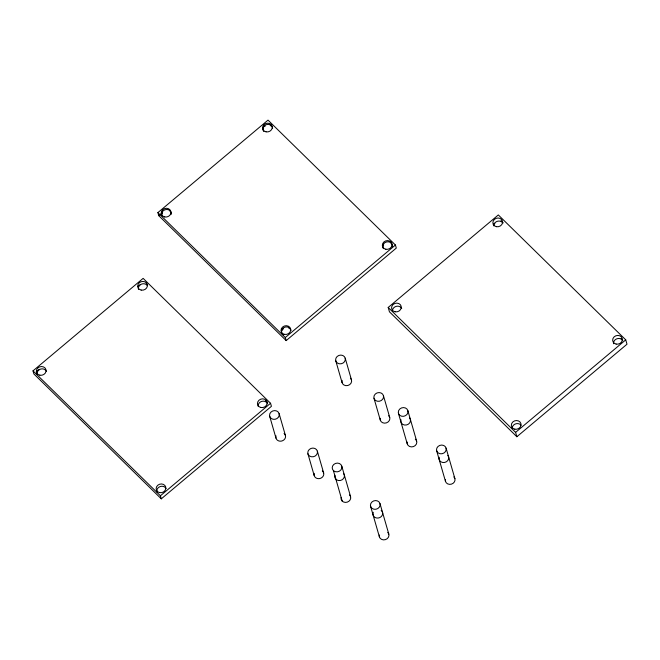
<?xml version="1.0" encoding="UTF-8"?>
<svg xmlns="http://www.w3.org/2000/svg" width="660" height="660" viewBox="0 0 660 660"><rect width="100%" height="100%" fill="white"/><g stroke="black" fill="none" stroke-linecap="round" stroke-linejoin="round"><path stroke-width="0.99" d="M157.88 212.627L268.01 120.12L395.431 245.025L396.305 248.077L286.176 340.593L158.763 215.68L157.88 212.627L285.293 337.54L286.176 340.593M158.763 215.68L161.906 213.04M33 370.87L143.129 278.363L270.55 403.268L271.425 406.321L161.296 498.836L33.883 373.931L33 370.87L160.413 495.784L161.296 498.836M36.242 371.943L39.386 369.303M137.717 286.704L140.077 284.724M285.293 337.54L395.431 245.025M160.413 495.784L270.55 403.268M388.195 307.461L498.325 214.946L625.738 339.85L627 344.215L516.871 436.73L389.45 311.825L388.195 307.461L515.608 432.366L516.871 436.73M493.292 224.598L494.868 223.278M515.608 432.366L625.738 339.85M501.047 220.745L503.25 222.898M621.142 338.473L622.603 339.908M146.215 283.569L147.675 285.004M265.567 400.579L267.77 402.732M446.094 448.14A4.901 4.339 -16.1 0 1 439.997 453.725A4.901 4.339 -16.1 0 1 438.017 446.473A4.901 4.339 -16.1 0 1 446.094 448.14L454.905 478.681M436.648 450.747L445.459 481.297M407.872 410.668A4.901 4.339 -16.1 0 1 401.775 416.254A4.901 4.339 -16.1 0 1 399.795 408.994A4.901 4.339 -16.1 0 1 407.872 410.668L416.683 441.21M398.417 413.275L407.236 443.817M383.435 395.645A4.901 4.339 -16.1 0 1 377.338 401.23A4.901 4.339 -16.1 0 1 375.358 393.979A4.901 4.339 -16.1 0 1 383.435 395.645L389.73 417.458M373.989 398.26L380.284 420.073M345.213 358.174A4.901 4.339 -16.1 0 1 339.116 363.759A4.901 4.339 -16.1 0 1 337.136 356.499A4.901 4.339 -16.1 0 1 345.213 358.174L351.508 379.987M380.011 503.646A4.901 4.339 -16.1 0 1 373.915 509.231A4.901 4.339 -16.1 0 1 371.935 501.98A4.901 4.339 -16.1 0 1 380.011 503.646L388.831 534.188M335.767 360.781L342.061 382.602M370.565 506.261L379.385 536.803M341.789 466.174A4.901 4.339 -16.1 0 1 335.692 471.76A4.901 4.339 -16.1 0 1 333.712 464.508A4.901 4.339 -16.1 0 1 341.789 466.174L350.608 496.716M333.391 470.563L342.21 501.105M317.353 451.151A4.901 4.339 -16.1 0 1 311.264 456.736A4.901 4.339 -16.1 0 1 309.284 449.485A4.901 4.339 -16.1 0 1 317.353 451.151L323.656 472.972M307.906 453.766L314.201 475.579M279.13 413.68A4.901 4.339 -16.1 0 1 273.034 419.265A4.901 4.339 -16.1 0 1 271.054 412.013A4.901 4.339 -16.1 0 1 279.13 413.68L285.425 435.501M269.684 416.295L275.979 438.108M447.827 455.383A4.901 4.339 -16.1 0 1 444.724 462.437A4.901 4.339 -16.1 0 1 439.213 457.248M453.857 476.908A4.901 4.339 -16.1 0 1 451.481 484.135A4.901 4.339 -16.1 0 1 445.401 479.507M409.604 417.912A4.901 4.339 -16.1 0 1 406.502 424.966A4.901 4.339 -16.1 0 1 400.991 419.776M415.33 439.164A4.901 4.339 -16.1 0 1 413.465 446.589A4.901 4.339 -16.1 0 1 407.171 442.035M381.175 510.329A4.901 4.339 -16.1 0 1 381.719 516.054A4.901 4.339 -16.1 0 1 375.441 517.646A4.901 4.339 -16.1 0 1 373.296 512.325M387.775 532.414A4.901 4.339 -16.1 0 1 385.399 539.641A4.901 4.339 -16.1 0 1 379.318 535.012M343.53 473.418A4.901 4.339 -16.1 0 1 340.428 480.472A4.901 4.339 -16.1 0 1 334.909 475.282M349.552 494.942A4.901 4.339 -16.1 0 1 347.176 502.169A4.901 4.339 -16.1 0 1 341.096 497.541M392.444 310.984A4.901 4.339 -16.1 0 1 396.173 306.364A4.901 4.339 -16.1 0 1 401.709 308.451M493.762 225.877A4.901 4.339 -16.1 0 1 497.054 221.397A4.901 4.339 -16.1 0 1 502.565 222.659M613.577 343.736A4.901 4.339 -16.1 0 1 617.026 338.737A4.901 4.339 -16.1 0 1 622.801 340.758M512.226 427.944A4.901 4.339 -16.1 0 1 515.74 423.835A4.901 4.339 -16.1 0 1 521.012 425.18M350.452 378.213A4.901 4.339 -16.1 0 1 347.837 385.506A4.901 4.339 -16.1 0 1 342.111 380.366M284.072 433.447A4.901 4.339 -16.1 0 1 284.707 439.057A4.901 4.339 -16.1 0 1 278.635 440.888A4.901 4.339 -16.1 0 1 276.028 435.872M388.682 415.685A4.901 4.339 -16.1 0 1 386.306 422.911A4.901 4.339 -16.1 0 1 380.218 418.283M322.303 470.927A4.901 4.339 -16.1 0 1 322.93 476.528A4.901 4.339 -16.1 0 1 316.858 478.36A4.901 4.339 -16.1 0 1 314.251 473.352M161.865 215.589A4.901 4.339 -16.1 0 1 166.056 209.525A4.901 4.339 -16.1 0 1 171.237 214.351M161.89 214.162A4.901 4.339 -16.1 0 1 162.599 212.487M170.041 211.291A4.901 4.339 -16.1 0 1 170.346 211.555M281.771 331.122A4.901 4.339 -16.1 0 1 283.602 328.663M288.684 328.036A4.901 4.339 -16.1 0 1 290.111 328.969M283.569 335.107A4.901 4.339 -16.1 0 1 283.618 327.731A4.901 4.339 -16.1 0 1 291.035 330.412M382.981 246.46A4.901 4.339 -16.1 0 1 383.691 244.786M391.132 243.589A4.901 4.339 -16.1 0 1 391.438 243.853M383.353 248.63A4.901 4.339 -16.1 0 1 386.677 241.907A4.901 4.339 -16.1 0 1 392.329 246.65M263.827 131.546A4.901 4.339 -16.1 0 1 266.203 124.699A4.901 4.339 -16.1 0 1 272.629 128.329M263.48 128.172A4.901 4.339 -16.1 0 1 263.686 127.76M264.808 126.406A4.901 4.339 -16.1 0 1 265.155 126.142M270.237 125.507A4.901 4.339 -16.1 0 1 271.664 126.448M138.493 289.435A4.901 4.339 -16.1 0 1 141.397 284.171A4.901 4.339 -16.1 0 1 147.411 285.664M258.175 406.411A4.901 4.339 -16.1 0 1 261.847 401.346A4.901 4.339 -16.1 0 1 267.572 403.821M156.94 491.956A4.901 4.339 -16.1 0 1 160.058 486.61A4.901 4.339 -16.1 0 1 166.072 488.548M37.084 374.113A4.901 4.339 -16.1 0 1 40.755 369.047A4.901 4.339 -16.1 0 1 46.48 371.522M395.051 311.784A4.901 4.339 -16.1 0 0 401.148 306.199A4.901 4.339 -16.1 0 0 393.071 304.532A4.901 4.339 -16.1 0 0 395.051 311.784M496.369 226.677A4.901 4.339 -16.1 0 0 502.466 221.092A4.901 4.339 -16.1 0 0 494.389 219.417A4.901 4.339 -16.1 0 0 496.369 226.677M616.143 344.091A4.901 4.339 -16.1 0 0 622.24 338.506A4.901 4.339 -16.1 0 0 614.163 336.831A4.901 4.339 -16.1 0 0 616.143 344.091M514.816 429.198A4.901 4.339 -16.1 0 0 520.913 423.613A4.901 4.339 -16.1 0 0 512.837 421.946A4.901 4.339 -16.1 0 0 514.816 429.198M164.736 216.959A4.901 4.339 -16.1 0 0 170.833 211.373A4.901 4.339 -16.1 0 0 162.756 209.698A4.901 4.339 -16.1 0 0 164.736 216.959M284.51 334.373A4.901 4.339 -16.1 0 0 290.598 328.787A4.901 4.339 -16.1 0 0 282.521 327.112A4.901 4.339 -16.1 0 0 284.51 334.373M385.828 249.257A4.901 4.339 -16.1 0 0 391.924 243.672A4.901 4.339 -16.1 0 0 383.848 241.997A4.901 4.339 -16.1 0 0 385.828 249.257M266.054 131.843A4.901 4.339 -16.1 0 0 272.151 126.258A4.901 4.339 -16.1 0 0 264.074 124.591A4.901 4.339 -16.1 0 0 266.054 131.843M141.174 290.095A4.901 4.339 -16.1 0 0 147.271 284.501A4.901 4.339 -16.1 0 0 139.194 282.835A4.901 4.339 -16.1 0 0 141.174 290.095M260.947 407.509A4.901 4.339 -16.1 0 0 267.044 401.915A4.901 4.339 -16.1 0 0 258.967 400.249A4.901 4.339 -16.1 0 0 260.947 407.509M159.629 492.616A4.901 4.339 -16.1 0 0 165.718 487.031A4.901 4.339 -16.1 0 0 157.649 485.356A4.901 4.339 -16.1 0 0 159.629 492.616M39.856 375.202A4.901 4.339 -16.1 0 0 45.953 369.616A4.901 4.339 -16.1 0 0 37.876 367.942A4.901 4.339 -16.1 0 0 39.856 375.202"/></g></svg>
